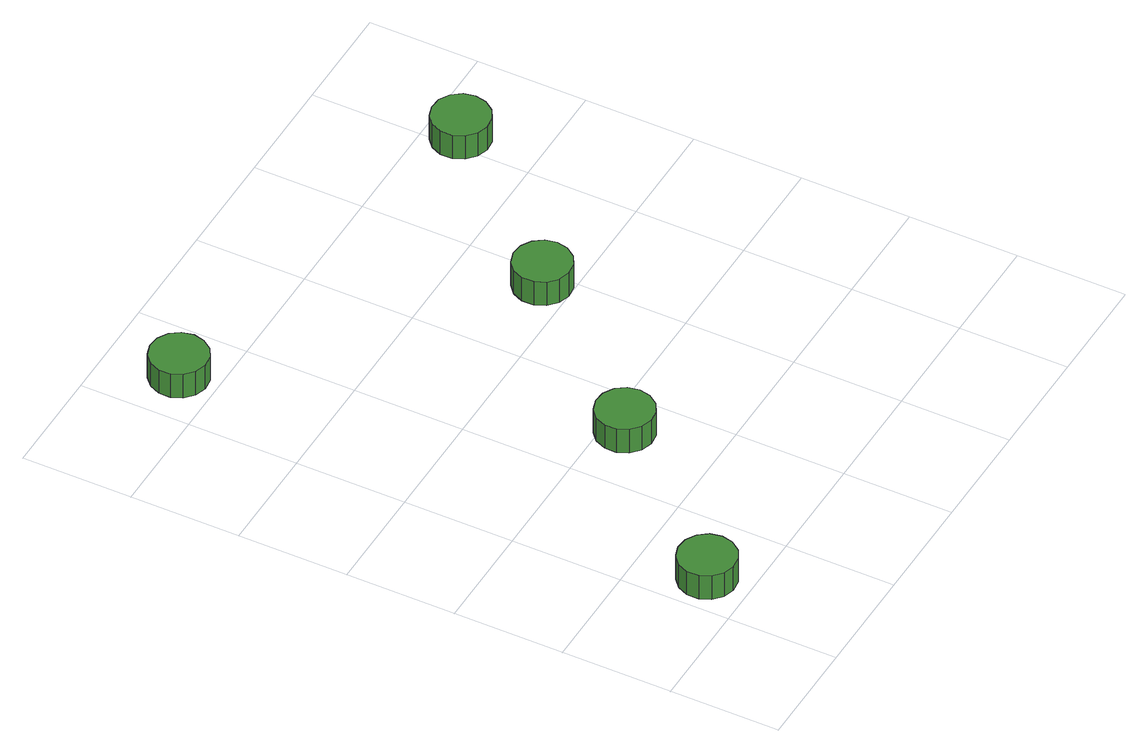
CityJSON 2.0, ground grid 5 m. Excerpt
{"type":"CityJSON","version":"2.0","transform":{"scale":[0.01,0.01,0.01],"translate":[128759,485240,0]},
"CityObjects":{
"tree1":{"type":"SolitaryVegetationObject","attributes":{"function":"something"},"geometry":[{"type":"MultiSurface","lod":"1","boundaries":[[[0,1,2,3,4,5,6,7,8,9,10,11,12,13,14]],[[15,16,17,18,19,20,21,22,23,24,25,26,27,28,29]],[[0,29,28,1]],[[1,28,27,2]],[[2,27,26,3]],[[3,26,25,4]],[[4,25,24,5]],[[5,24,23,6]],[[6,23,22,7]],[[7,22,21,8]],[[8,21,20,9]],[[9,20,19,10]],[[10,19,18,11]],[[11,18,17,12]],[[12,17,16,13]],[[13,16,15,14]],[[14,15,29,0]]]}]},
"tree2":{"type":"SolitaryVegetationObject","attributes":{"function":"something"},"geometry":[{"type":"MultiSurface","lod":"1","boundaries":[[[30,31,32,33,34,35,36,37,38,39,40,41,42,43,44]],[[45,46,47,48,49,50,51,52,53,54,55,56,57,58,59]],[[30,59,58,31]],[[31,58,57,32]],[[32,57,56,33]],[[33,56,55,34]],[[34,55,54,35]],[[35,54,53,36]],[[36,53,52,37]],[[37,52,51,38]],[[38,51,50,39]],[[39,50,49,40]],[[40,49,48,41]],[[41,48,47,42]],[[42,47,46,43]],[[43,46,45,44]],[[44,45,59,30]]]}]},
"tree3":{"type":"SolitaryVegetationObject","attributes":{"function":"something"},"geometry":[{"type":"MultiSurface","lod":"1","boundaries":[[[60,61,62,63,64,65,66,67,68,69,70,71,72,73,74]],[[75,76,77,78,79,80,81,82,83,84,85,86,87,88,89]],[[60,89,88,61]],[[61,88,87,62]],[[62,87,86,63]],[[63,86,85,64]],[[64,85,84,65]],[[65,84,83,66]],[[66,83,82,67]],[[67,82,81,68]],[[68,81,80,69]],[[69,80,79,70]],[[70,79,78,71]],[[71,78,77,72]],[[72,77,76,73]],[[73,76,75,74]],[[74,75,89,60]]]}]},
"tree4":{"type":"SolitaryVegetationObject","attributes":{"function":"something"},"geometry":[{"type":"MultiSurface","lod":"1","boundaries":[[[90,91,92,93,94,95,96,97,98,99,100,101,102,103,104]],[[105,106,107,108,109,110,111,112,113,114,115,116,117,118,119]],[[90,119,118,91]],[[91,118,117,92]],[[92,117,116,93]],[[93,116,115,94]],[[94,115,114,95]],[[95,114,113,96]],[[96,113,112,97]],[[97,112,111,98]],[[98,111,110,99]],[[99,110,109,100]],[[100,109,108,101]],[[101,108,107,102]],[[102,107,106,103]],[[103,106,105,104]],[[104,105,119,90]]]}]},
"tree5":{"type":"SolitaryVegetationObject","attributes":{"function":"something"},"geometry":[{"type":"MultiSurface","lod":"1","boundaries":[[[120,121,122,123,124,125,126,127,128,129,130,131,132,133,134]],[[135,136,137,138,139,140,141,142,143,144,145,146,147,148,149]],[[120,149,148,121]],[[121,148,147,122]],[[122,147,146,123]],[[123,146,145,124]],[[124,145,144,125]],[[125,144,143,126]],[[126,143,142,127]],[[127,142,141,128]],[[128,141,140,129]],[[129,140,139,130]],[[130,139,138,131]],[[131,138,137,132]],[[132,137,136,133]],[[133,136,135,134]],[[134,135,149,120]]]}]}
},
"vertices":[
[301,188,194],[290,241,194],[258,284,194],[211,311,194],[158,317,194],[107,300,194],[67,264,194],[45,215,194],[45,161,194],[67,112,194],[107,76,194],[158,60,194],[211,65,194],[258,92,194],[290,136,194],[290,136,65],[258,92,65],[211,65,65],[158,60,65],[107,76,65],[67,112,65],[45,161,65],[45,215,65],[67,264,65],[107,300,65],[158,317,65],[211,311,65],[258,284,65],[290,241,65],[301,188,65],
[362,2669,192],[350,2722,192],[319,2765,192],[272,2792,192],[219,2798,192],[168,2781,192],[128,2745,192],[106,2696,192],[106,2642,192],[128,2593,192],[168,2557,192],[219,2541,192],[272,2546,192],[319,2573,192],[350,2617,192],[350,2617,63],[319,2573,63],[272,2546,63],[219,2541,63],[168,2557,63],[128,2593,63],[106,2642,63],[106,2696,63],[128,2745,63],[168,2781,63],[219,2798,63],[272,2792,63],[319,2765,63],[350,2722,63],[362,2669,63],
[931,908,188],[920,961,188],[889,1004,188],[842,1031,188],[789,1037,188],[738,1020,188],[698,984,188],[676,935,188],[676,881,188],[698,832,188],[738,796,188],[789,780,188],[842,785,188],[889,812,188],[920,856,188],[920,856,59],[889,812,59],[842,785,59],[789,780,59],[738,796,59],[698,832,59],[676,881,59],[676,935,59],[698,984,59],[738,1020,59],[789,1037,59],[842,1031,59],[889,1004,59],[920,961,59],[931,908,59],
[1562,1628,187],[1551,1681,187],[1519,1724,187],[1473,1751,187],[1419,1757,187],[1368,1740,187],[1328,1704,187],[1306,1655,187],[1306,1601,187],[1328,1552,187],[1368,1516,187],[1419,1500,187],[1473,1505,187],[1519,1532,187],[1551,1576,187],[1551,1576,58],[1519,1532,58],[1473,1505,58],[1419,1500,58],[1368,1516,58],[1328,1552,58],[1306,1601,58],[1306,1655,58],[1328,1704,58],[1368,1740,58],[1419,1757,58],[1473,1751,58],[1519,1724,58],[1551,1681,58],[1562,1628,58],
[2179,2337,196],[2168,2390,196],[2136,2433,196],[2090,2460,196],[2036,2465,196],[1985,2449,196],[1945,2413,196],[1923,2364,196],[1923,2310,196],[1945,2261,196],[1985,2225,196],[2036,2208,196],[2090,2214,196],[2136,2241,196],[2168,2284,196],[2168,2284,67],[2136,2241,67],[2090,2214,67],[2036,2208,67],[1985,2225,67],[1945,2261,67],[1923,2310,67],[1923,2364,67],[1945,2413,67],[1985,2449,67],[2036,2465,67],[2090,2460,67],[2136,2433,67],[2168,2390,67],[2179,2337,67]
]}
